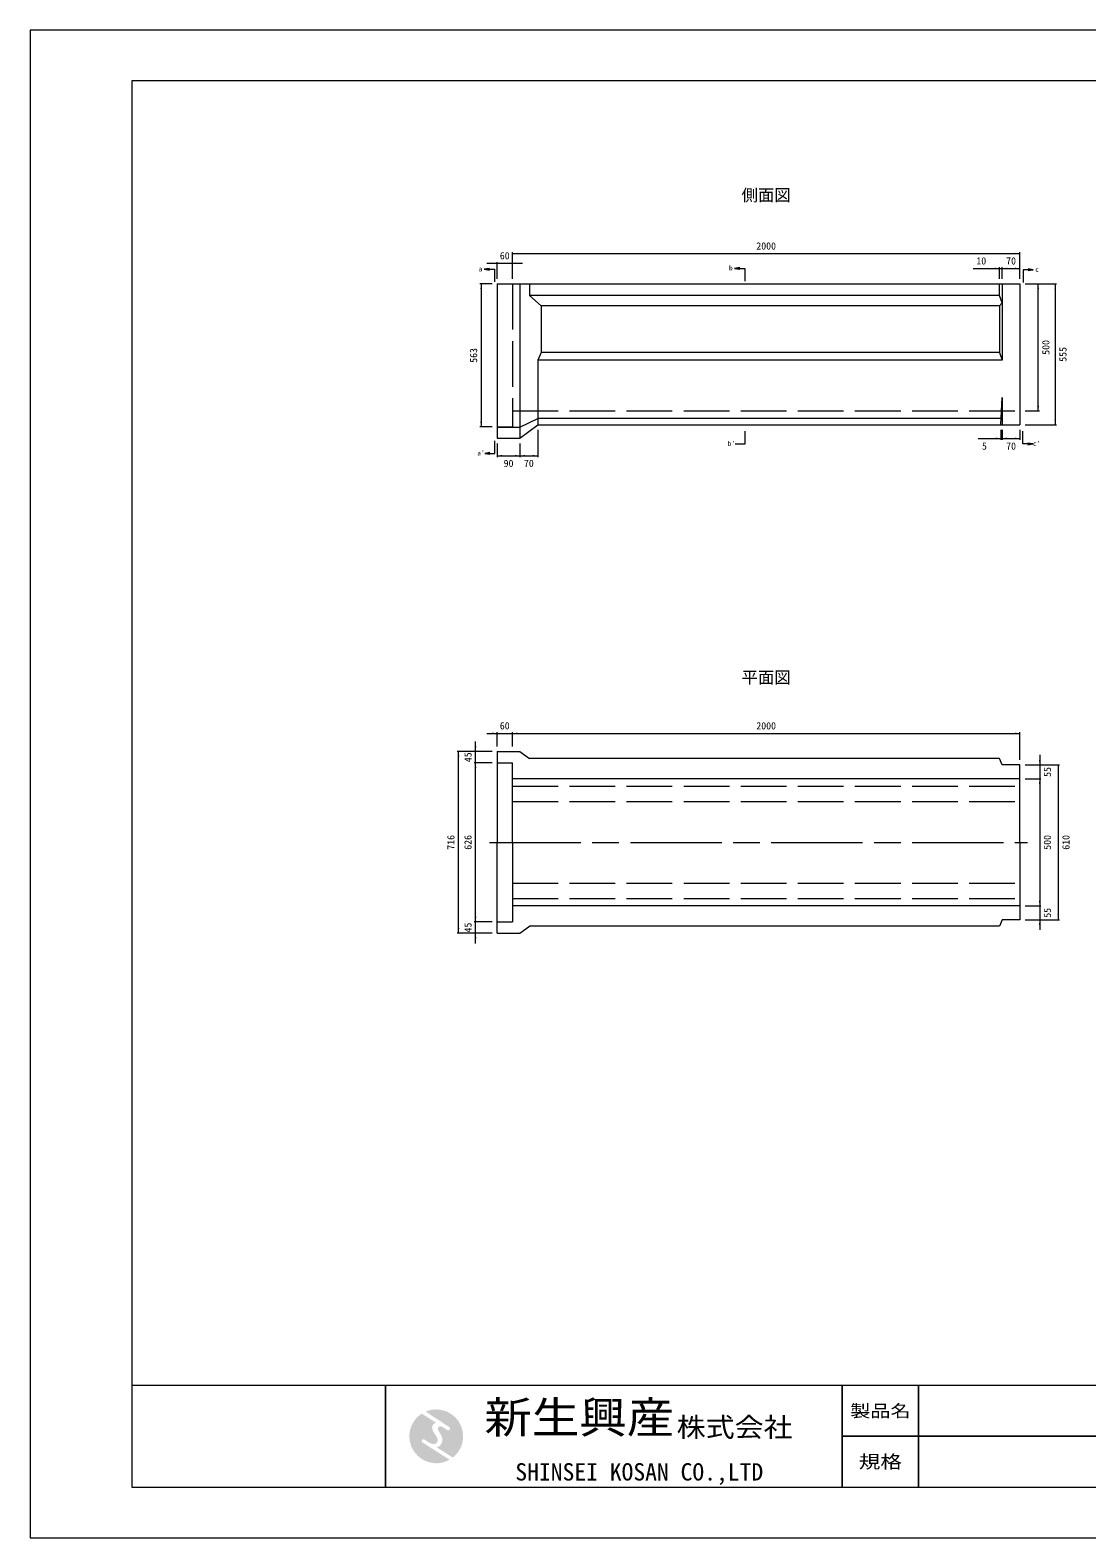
# Model space of a CAD drawing. Units: millimetres at full size. Extents: x 269 to 8669, y 200 to 6140.
# Drawn here: x 269 to 4433, y 200 to 6140 of the extents above; entities that cross this region are included whole.
import ezdxf
from ezdxf.enums import TextEntityAlignment as Align

# ---------------------------------------------------------------- set-up
doc = ezdxf.new("R2010")
doc.units = ezdxf.units.MM
doc.header["$LTSCALE"] = 30
doc.linetypes.add('CHAIN', pattern=[18.5, 12, -1.5, 3.5, -1.5])
doc.linetypes.add('DASHED', pattern=[7.5, 6, -1.5])
for name, color, linetype, lineweight in [('DEFPOINTS_4', 1, 'Continuous', 13), ('センター', 4, 'CHAIN', 15), ('全体文字', 7, 'Continuous', 13), ('図', 7, 'Continuous', 13), ('外枠', 7, 'Continuous', 13), ('寸法', 7, 'Continuous', 15), ('影', 160, 'DASHED', 15)]:
    doc.layers.add(name, color=color, linetype=linetype, lineweight=lineweight)
doc.layers.add('マーク', color=7, linetype='Continuous')
doc.styles.add('HG丸ｺﾞｼｯｸM-PRO', font='')
doc.styles.add('HG正楷書体-PRO', font='')
doc.styles.add('ＭＳ ゴシック', font='')
doc.styles.get('HG丸ｺﾞｼｯｸM-PRO').set_extended_font_data('HG丸ｺﾞｼｯｸM-PRO')
doc.styles.get('HG正楷書体-PRO').set_extended_font_data('HG正楷書体-PRO')
doc.styles.get('ＭＳ ゴシック').set_extended_font_data('MS Gothic')

# ---------------------------------------------------------------- blocks, each defined once
blk = doc.blocks.new('filled_arrow')
at = {"color": 0, "linetype": 'Continuous', "lineweight": -2}
blk.add_solid([(7.5, 1.25), (0, 0), (7.5, -1.25)], dxfattribs=at)
blk = doc.blocks.new('open_arrow')
at = {"color": 0, "linetype": 'Continuous', "lineweight": -2}
blk.add_lwpolyline([(7.5, 1.25), (0, 0), (7.5, -1.25)], dxfattribs=at)

msp = doc.modelspace()

# ---------------------------------------------------------------- hatches: boundary and pattern name
at = {"layer": 'マーク'}
h = msp.add_hatch(color=256, dxfattribs=at)
edge = h.paths.add_edge_path()
edge.add_spline(control_points=[(1815.74, 575.92), (1815.74, 575.92), (1921.8, 508.15), (1921.8, 508.15), (1906.34, 499.33), (1888.45, 494.3), (1869.39, 494.3), (1810.85, 494.3), (1763.4, 541.75), (1763.4, 600.29), (1763.4, 637.91), (1782.99, 670.95), (1812.54, 689.76), (1812.54, 689.76), (1868.3, 653.84), (1868.3, 653.84), (1868.3, 653.84), (1868.15, 653.61), (1868.15, 653.61), (1863.63, 651.59), (1859.14, 649.09), (1856.07, 645.09), (1852.06, 639.84), (1852.76, 632.62), (1854.65, 626.71), (1855.83, 623.03), (1857.53, 619.51), (1859.45, 616.17), (1861.31, 612.93), (1863.41, 609.85), (1865.52, 606.78), (1867.71, 603.59), (1869.95, 600.4), (1871.75, 596.97), (1873.56, 593.55), (1874.96, 589.81), (1875.12, 585.91), (1875.27, 582.21), (1874.21, 578.5), (1871.88, 575.59), (1869.54, 572.68), (1866.13, 570.84), (1862.46, 570.24), (1858.48, 569.6), (1854.46, 570.4), (1850.62, 571.45), (1849.59, 571.73), (1848.59, 572.05), (1847.56, 572.33), (1847.56, 572.33), (1847.36, 572.01), (1847.36, 572.01), (1847.36, 572.01), (1823.38, 587.19), (1823.38, 587.19), (1822.14, 588.4), (1820.44, 589.14), (1818.57, 589.14), (1814.76, 589.14), (1811.66, 586.04), (1811.66, 582.22), (1811.66, 579.42), (1813.33, 577.01), (1815.74, 575.92)], knot_values=[0, 0, 0, 0, 1, 1, 1, 2, 2, 2, 3, 3, 3, 4, 4, 4, 5, 5, 5, 6, 6, 6, 7, 7, 7, 8, 8, 8, 9, 9, 9, 10, 10, 10, 11, 11, 11, 12, 12, 12, 13, 13, 13, 14, 14, 14, 15, 15, 15, 16, 16, 16, 17, 17, 17, 18, 18, 18, 19, 19, 19, 20, 20, 20, 21, 21, 21, 21], degree=3, periodic=0)
h = msp.add_hatch(color=256, dxfattribs=at)
edge = h.paths.add_edge_path()
edge.add_spline(control_points=[(1913.42, 624.77), (1913.42, 624.77), (1913.46, 624.85), (1913.46, 624.85), (1914.57, 624.11), (1915.89, 623.68), (1917.32, 623.68), (1921.14, 623.68), (1924.24, 626.77), (1924.24, 630.58), (1924.24, 633.01), (1922.99, 635.14), (1921.1, 636.38), (1921.1, 636.38), (1921.12, 636.41), (1921.12, 636.41), (1921.12, 636.41), (1827.61, 697.71), (1827.61, 697.71), (1840.43, 703.22), (1854.55, 706.27), (1869.39, 706.27), (1927.92, 706.27), (1975.37, 658.82), (1975.37, 600.29), (1975.37, 566.35), (1959.41, 536.14), (1934.6, 516.74), (1934.6, 516.74), (1871.84, 556.5), (1871.84, 556.5), (1872.65, 556.82), (1873.44, 557.15), (1874.24, 557.48), (1881.24, 560.48), (1886.39, 565.18), (1889.94, 571.94), (1893.43, 578.61), (1894.77, 585.8), (1892.92, 593.16), (1890.83, 601.53), (1886.43, 609.44), (1881.76, 616.31), (1879.38, 619.8), (1876.94, 623.41), (1876.12, 627.59), (1875.26, 631.99), (1877.25, 637.93), (1882.18, 639.23), (1886.17, 640.28), (1890.36, 638.91), (1894.01, 637.27), (1894.01, 637.27), (1913.42, 624.77), (1913.42, 624.77)], knot_values=[0, 0, 0, 0, 1, 1, 1, 2, 2, 2, 3, 3, 3, 4, 4, 4, 5, 5, 5, 6, 6, 6, 7, 7, 7, 8, 8, 8, 9, 9, 9, 10, 10, 10, 11, 11, 11, 12, 12, 12, 13, 13, 13, 14, 14, 14, 15, 15, 15, 16, 16, 16, 17, 17, 17, 18, 18, 18, 18], degree=3, periodic=0)

# ---------------------------------------------------------------- linework, layer by layer
at = {"layer": 'DEFPOINTS_4'}
msp.add_lwpolyline([(269.38, 200.29), (8669.38, 200.29), (8669.38, 6140.29), (269.38, 6140.29)], close=True, dxfattribs=at)
at = {"layer": 'センター'}
msp.add_line((2079.38, 2940.29), (4199.38, 2940.29), dxfattribs=at)
at = {"layer": '全体文字'}
for points in [[(669.38, 400.29), (1669.38, 400.29), (1669.38, 800.29), (669.38, 800.29)], [(1669.38, 400.29), (3469.38, 400.29), (3469.38, 800.29), (1669.38, 800.29)], [(3469.38, 600.29), (3769.38, 600.29), (3769.38, 800.29), (3469.38, 800.29)], [(3769.38, 600.29), (5769.38, 600.29), (5769.38, 800.29), (3769.38, 800.29)], [(3469.38, 400.29), (3769.38, 400.29), (3769.38, 600.29), (3469.38, 600.29)], [(3769.38, 400.29), (5769.38, 400.29), (5769.38, 600.29), (3769.38, 600.29)]]:
    msp.add_lwpolyline(points, close=True, dxfattribs=at)
at = {"layer": '図'}
for p, q in [((2109.38, 5140.29), (4169.38, 5140.29)), ((2109.38, 5140.29), (2109.38, 4532.29)), ((2199.38, 5140.29), (2199.38, 4532.29)), ((2236.36, 5140.29), (2236.36, 5095.29)), ((4089.38, 5095.29), (4089.38, 5140.29)), ((4099.38, 5140.29), (4099.38, 4840.29)), ((4169.38, 5140.29), (4169.38, 4585.29)), ((4089.38, 5095.29), (2236.36, 5095.29)), ((2236.36, 5095.29), (2282.59, 5054.73)), ((4089.38, 5054.73), (2282.59, 5054.73)), ((2282.59, 5054.73), (2282.59, 4870.29)), ((4099.38, 5065.42), (4089.38, 5095.29)), ((4099.38, 5065.42), (4089.38, 5054.73)), ((4089.38, 5054.73), (4089.38, 4870.29)), ((2282.59, 4870.29), (2269.38, 4840.29)), ((4099.38, 4840.29), (2269.38, 4840.29)), ((2269.38, 4840.29), (2269.38, 4585.29)), ((4089.38, 4870.29), (2282.59, 4870.29)), ((4089.38, 4870.29), (4099.38, 4840.29)), ((4094.38, 4585.29), (4099.38, 4692.83)), ((4099.38, 4692.83), (4099.38, 4585.29)), ((2109.38, 4576.12), (2199.38, 4576.12)), ((2199.38, 4576.12), (2269.38, 4610.88)), ((2199.38, 4532.29), (2269.38, 4585.29)), ((4095.57, 4610.88), (2269.38, 4610.88)), ((2269.38, 4585.29), (4169.38, 4585.29)), ((2109.38, 4532.29), (2199.38, 4532.29)), ((2109.38, 3298.29), (2109.38, 2940.29)), ((2109.38, 3298.29), (2199.38, 3298.29)), ((2199.38, 3298.29), (2236.36, 3270.29)), ((4089.38, 3270.29), (2236.36, 3270.29)), ((4099.38, 3245.29), (4089.38, 3270.29)), ((2109.38, 3253.29), (2169.38, 3253.29)), ((2169.38, 2940.29), (2169.38, 3253.29)), ((4169.38, 3245.29), (4099.38, 3245.29)), ((4169.38, 2940.29), (4169.38, 3245.29)), ((4169.38, 3190.29), (2169.38, 3190.29)), ((2109.38, 2582.29), (2109.38, 2940.29)), ((2169.38, 2940.29), (2169.38, 2627.29)), ((4169.38, 2940.29), (4169.38, 2635.29)), ((4169.38, 2690.29), (2169.38, 2690.29)), ((2109.38, 2627.29), (2169.38, 2627.29)), ((4099.38, 2635.29), (4089.38, 2610.29)), ((4169.38, 2635.29), (4099.38, 2635.29)), ((2109.38, 2582.29), (2199.38, 2582.29)), ((2199.38, 2582.29), (2236.36, 2610.29)), ((4089.38, 2610.29), (2236.36, 2610.29))]:
    msp.add_line(p, q, dxfattribs=at)
at = {"layer": '外枠'}
msp.add_lwpolyline([(669.38, 400.29), (8469.38, 400.29), (8469.38, 5940.29), (669.38, 5940.29)], close=True, dxfattribs=at)
at = {"layer": '寸法'}
for p, q in [((2169.38, 5160.29), (2169.38, 5265.03)), ((2169.38, 5260.03), (4169.38, 5260.03)), ((4169.38, 5160.29), (4169.38, 5265.03)), ((2069.38, 5221.72), (2209.38, 5221.72)), ((2109.38, 5160.29), (2109.38, 5226.72)), ((2169.38, 5160.29), (2169.38, 5226.72)), ((3984.38, 5201.27), (4139.38, 5201.27)), ((4089.38, 5160.29), (4089.38, 5206.27)), ((4099.38, 5160.29), (4099.38, 5206.27)), ((4099.38, 5160.29), (4099.38, 5206.27)), ((4099.38, 5201.27), (4169.38, 5201.27)), ((4169.38, 5160.29), (4169.38, 5206.27)), ((2089.38, 5140.29), (2041.38, 5140.29)), ((2046.38, 5140.29), (2046.38, 4577.29)), ((4189.38, 5140.29), (4246.3, 5140.29)), ((4189.38, 5140.29), (4313.51, 5140.29)), ((4241.3, 4640.29), (4241.3, 5140.29)), ((4308.51, 5140.29), (4308.51, 4585.29)), ((4189.38, 4640.29), (4246.3, 4640.29)), ((2089.38, 4577.29), (2041.38, 4577.29)), ((4189.38, 4585.29), (4313.51, 4585.29)), ((2269.38, 4565.29), (2269.38, 4458.57)), ((4004.38, 4531.74), (4139.38, 4531.74)), ((4094.38, 4565.29), (4094.38, 4526.74)), ((4099.38, 4565.29), (4099.38, 4526.74)), ((4099.38, 4565.29), (4099.38, 4526.74)), ((4099.38, 4531.74), (4169.38, 4531.74)), ((4169.38, 4565.29), (4169.38, 4526.74)), ((2109.38, 4512.29), (2109.38, 4458.57)), ((2109.38, 4463.57), (2199.38, 4463.57)), ((2199.38, 4512.29), (2199.38, 4458.57)), ((2199.38, 4512.29), (2199.38, 4458.57)), ((2199.38, 4463.57), (2269.38, 4463.57)), ((2024.31, 3213.29), (2024.31, 3338.29)), ((2069.38, 3369.55), (2209.38, 3369.55)), ((2109.38, 3318.29), (2109.38, 3374.55)), ((2169.38, 3318.29), (2169.38, 3374.55)), ((2169.38, 3318.29), (2169.38, 3374.55)), ((2169.38, 3369.55), (4169.38, 3369.55)), ((4169.38, 3265.29), (4169.38, 3374.55)), ((2089.38, 3298.29), (1952, 3298.29)), ((1957, 2582.29), (1957, 3298.29)), ((2089.38, 3298.29), (2019.31, 3298.29)), ((4247.12, 3285.29), (4247.12, 3150.29)), ((2089.38, 3253.29), (2019.31, 3253.29)), ((2089.38, 3253.29), (2019.31, 3253.29)), ((2024.31, 2627.29), (2024.31, 3253.29)), ((4189.38, 3245.29), (4252.12, 3245.29)), ((4189.38, 3245.29), (4325.32, 3245.29)), ((4320.32, 3245.29), (4320.32, 2635.29)), ((4189.38, 3190.29), (4252.12, 3190.29)), ((4189.38, 3190.29), (4252.12, 3190.29)), ((4247.12, 3190.29), (4247.12, 2690.29)), ((4189.38, 2690.29), (4252.12, 2690.29)), ((4189.38, 2690.29), (4252.12, 2690.29)), ((4247.12, 2730.29), (4247.12, 2595.29)), ((2089.38, 2627.29), (2019.31, 2627.29)), ((2089.38, 2627.29), (2019.31, 2627.29)), ((2024.31, 2542.29), (2024.31, 2667.29)), ((4189.38, 2635.29), (4252.12, 2635.29)), ((4189.38, 2635.29), (4325.32, 2635.29)), ((2089.38, 2582.29), (1952, 2582.29)), ((2089.38, 2582.29), (2019.31, 2582.29))]:
    msp.add_line(p, q, dxfattribs=at)
for points in [[(2058.79, 5198.33), (2078.79, 5198.33), (2098.79, 5198.33), (2098.79, 5148.33)], [(3045.2, 5201.82), (3065.2, 5201.82), (3085.2, 5201.82), (3085.2, 5151.82)], [(4221.95, 5196.08), (4201.95, 5196.08), (4181.95, 5196.08), (4181.95, 5146.08)], [(2060.69, 4472.78), (2080.69, 4472.78), (2100.69, 4472.78), (2100.69, 4522.78)], [(3047.1, 4510.04), (3087.1, 4510.04), (3087.1, 4560.04)], [(4220.05, 4510.04), (4200.05, 4510.04), (4180.05, 4510.04), (4180.05, 4560.04)]]:
    msp.add_lwpolyline(points, dxfattribs=at)
at = {"layer": '影'}
for p, q in [((2169.38, 5140.29), (2169.38, 4577.29)), ((2169.38, 4640.29), (4169.38, 4640.29)), ((2109.38, 4577.29), (2169.38, 4577.29)), ((2169.38, 3161.43), (4169.38, 3161.43)), ((2169.38, 3101.56), (4169.38, 3101.56)), ((2169.38, 2779.01), (4169.38, 2779.01)), ((2169.38, 2719.14), (4169.38, 2719.14))]:
    msp.add_line(p, q, dxfattribs=at)

# ---------------------------------------------------------------- block references
at = {"layer": '寸法', "xscale": 2.67, "yscale": 2.67}
for name, p in [('filled_arrow', (2169.38, 5260.03)), ('open_arrow', (2058.79, 5198.33)), ('filled_arrow', (2169.38, 5221.72)), ('open_arrow', (3045.2, 5201.82)), ('filled_arrow', (4099.38, 5201.27)), ('filled_arrow', (4099.38, 5201.27)), ('filled_arrow', (4099.38, 4531.74)), ('filled_arrow', (4099.38, 4531.74)), ('open_arrow', (2060.69, 4472.78)), ('filled_arrow', (2109.38, 4463.57)), ('filled_arrow', (2199.38, 4463.57)), ('filled_arrow', (2169.38, 3369.55)), ('filled_arrow', (2169.38, 3369.55))]:
    msp.add_blockref(name, p, dxfattribs=at)
for name, p, rotation in [('filled_arrow', (4169.38, 5260.03), 180), ('filled_arrow', (2109.38, 5221.72), 180), ('filled_arrow', (4089.38, 5201.27), 180), ('filled_arrow', (4169.38, 5201.27), 180), ('open_arrow', (4221.95, 5196.08), 180), ('filled_arrow', (2046.38, 5140.29), 270), ('filled_arrow', (4241.3, 5140.29), 270), ('filled_arrow', (4308.51, 5140.29), 270), ('filled_arrow', (4241.3, 4640.29), 90), ('filled_arrow', (2046.38, 4577.29), 90), ('filled_arrow', (4308.51, 4585.29), 90), ('filled_arrow', (4094.38, 4531.74), 180), ('filled_arrow', (4169.38, 4531.74), 180), ('filled_arrow', (2199.38, 4463.57), 180), ('filled_arrow', (2269.38, 4463.57), 180), ('open_arrow', (4220.05, 4510.04), 180), ('filled_arrow', (2109.38, 3369.55), 180), ('filled_arrow', (4169.38, 3369.55), 180), ('filled_arrow', (1957, 3298.29), 270), ('filled_arrow', (2024.31, 3298.29), 90), ('filled_arrow', (2024.31, 3253.29), 270), ('filled_arrow', (2024.31, 3253.29), 270), ('filled_arrow', (4247.12, 3245.29), 90), ('filled_arrow', (4320.32, 3245.29), 270), ('filled_arrow', (4247.12, 3190.29), 270), ('filled_arrow', (4247.12, 3190.29), 270), ('filled_arrow', (4247.12, 2690.29), 90), ('filled_arrow', (4247.12, 2690.29), 90), ('filled_arrow', (2024.31, 2627.29), 90), ('filled_arrow', (2024.31, 2627.29), 90), ('filled_arrow', (4247.12, 2635.29), 270), ('filled_arrow', (4320.32, 2635.29), 90), ('filled_arrow', (1957, 2582.29), 90), ('filled_arrow', (2024.31, 2582.29), 270)]:
    msp.add_blockref(name, p, dxfattribs=dict(at, rotation=rotation))

# ---------------------------------------------------------------- texts
at = {"layer": '外枠', "style": 'HG丸ｺﾞｼｯｸM-PRO', "width": 1.1}
for s, height, p in [('新生興産', 124.6, (2059.23, 575.33)), ('株式会社', 76.13, (2816.67, 575.33))]:
    msp.add_text(s, height=height, dxfattribs=at).set_placement(p, align=Align.BOTTOM_LEFT)
at = {"layer": '外枠', "style": 'HG正楷書体-PRO', "width": 1.2}
for s, height, p in [('製品名', 48.45, (3619.38, 700.29)), ('規格', 51.91, (3619.38, 500.29))]:
    msp.add_text(s, height=height, dxfattribs=at).set_placement(p, align=Align.MIDDLE_CENTER)
at = {"layer": '外枠', "style": 'ＭＳ ゴシック'}
msp.add_text('SHINSEI KOSAN CO.,LTD', height=68.36, dxfattribs=at).set_placement((2669.38, 460.29), align=Align.MIDDLE_CENTER)
at = {"layer": '寸法', "style": 'ＭＳ ゴシック'}
for s, height, p in [('側面図', 47.47, (3169.38, 5490.29)), ('2000', 28.48, (3169.38, 5290.03)), ('60', 28.48, (2139.38, 5251.72)), ('10', 28.48, (4016.88, 5231.27)), ('70', 28.48, (4134.38, 5231.27)), ('a', 18.99, (2043.79, 5199.64)), ('b', 18.99, (3030.2, 5203.13)), ('c', 18.99, (4236.95, 5197.39)), ("b'", 18.99, (3032.1, 4511.35)), ('5', 28.48, (4029.38, 4501.74)), ('70', 28.48, (4134.38, 4501.74)), ("c'", 18.99, (4235.05, 4511.35)), ("a'", 18.99, (2045.69, 4474.09)), ('90', 28.48, (2154.38, 4433.57)), ('70', 28.48, (2234.38, 4433.57)), ('平面図', 47.47, (3169.38, 3590.29)), ('60', 28.48, (2139.38, 3399.55)), ('2000', 28.48, (3169.38, 3399.55))]:
    msp.add_text(s, height=height, dxfattribs=at).set_placement(p, align=Align.MIDDLE_CENTER)
for s, p in [('563', (2016.38, 4858.79)), ('500', (4271.3, 4890.29)), ('555', (4338.51, 4862.79)), ('45', (1994.31, 3275.79)), ('55', (4277.12, 3217.79)), ('716', (1927, 2940.29)), ('626', (1994.31, 2940.29)), ('500', (4277.12, 2940.29)), ('610', (4350.32, 2940.29)), ('55', (4277.12, 2662.79)), ('45', (1994.31, 2604.79))]:
    msp.add_text(s, height=28.48, rotation=90, dxfattribs=at).set_placement(p, align=Align.MIDDLE_CENTER)

doc.saveas('drawing.dxf')
